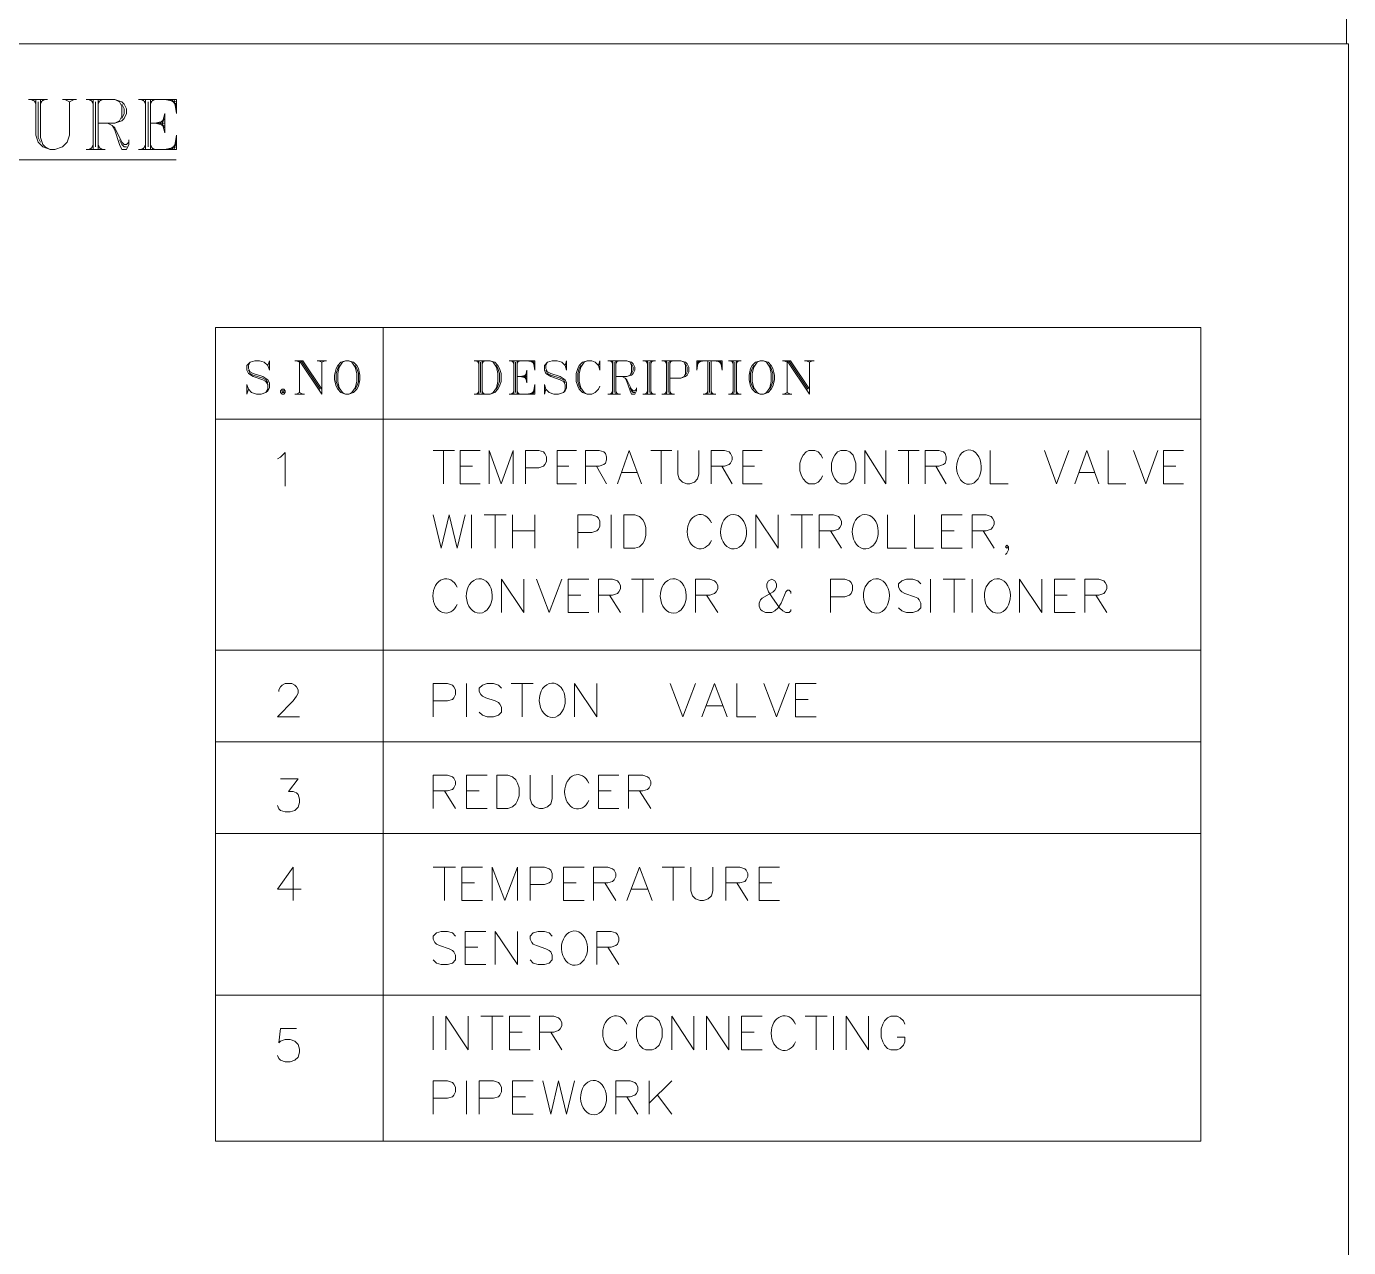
# Model space of a CAD drawing. Header units: inches. Extents: x -25.8 to 20.6, y -10.8 to 19.8.
# Drawn here: x -19.779 to -15.708, y -1.14 to 2.621 of the extents above; entities that cross this region are included whole.
import ezdxf

# ---------------------------------------------------------------- set-up
doc = ezdxf.new("R2010")
doc.units = ezdxf.units.IN
doc.header["$MEASUREMENT"] = 0
doc.layers.add('PDF_0', color=7, linetype='Continuous')

msp = doc.modelspace()

# ---------------------------------------------------------------- linework, layer by layer
at = {"layer": 'PDF_0', "lineweight": 0}
for points in [[(-25.77, 6.3506), (-15.7144, 6.3506), (-15.7144, 2.5677), (-25.77, 2.5677)], [(-25.77, 2.5677), (-15.7083, 2.5677), (-15.7083, -1.2153), (-25.77, -1.2153)], [(-19.3535, 2.294), (-19.3609, 2.3234), (-19.3535, 2.3527)], [(-16.1629, -0.8122), (-19.1971, -0.8122), (-19.1971, 1.6943), (-16.1629, 1.6943)], [(-18.7964, 1.5917), (-18.8111, 1.5868), (-18.8208, 1.577), (-18.8257, 1.5673), (-18.8306, 1.5477), (-18.8306, 1.5331), (-18.8257, 1.5135), (-18.8208, 1.5037), (-18.8111, 1.494), (-18.7964, 1.4891), (-18.7866, 1.4891), (-18.772, 1.494), (-18.7622, 1.5037), (-18.7573, 1.5135), (-18.7524, 1.5331), (-18.7524, 1.5477), (-18.7573, 1.5673), (-18.7622, 1.577), (-18.772, 1.5868), (-18.7866, 1.5917)], [(-17.52, 1.5917), (-17.5346, 1.5868), (-17.5444, 1.577), (-17.5493, 1.5673), (-17.5542, 1.5477), (-17.5542, 1.5331), (-17.5493, 1.5135), (-17.5444, 1.5037), (-17.5346, 1.494), (-17.52, 1.4891), (-17.5102, 1.4891), (-17.4955, 1.494), (-17.4858, 1.5037), (-17.4809, 1.5135), (-17.476, 1.5331), (-17.476, 1.5477), (-17.4809, 1.5673), (-17.4858, 1.577), (-17.4955, 1.5868), (-17.5102, 1.5917)], [(-18.2382, 1.5233), (-18.2431, 1.5428), (-18.2382, 1.5624)], [(-18.9918, 1.5037), (-18.9967, 1.4989), (-18.9967, 1.494), (-18.9918, 1.4891), (-18.987, 1.4891), (-18.9821, 1.494), (-18.9821, 1.4989), (-18.987, 1.5037)], [(-18.9918, 1.4989), (-18.9918, 1.494), (-18.987, 1.494), (-18.987, 1.4989)], [(-17.272, 1.3156), (-17.2818, 1.3108), (-17.2903, 1.301), (-17.2952, 1.2912), (-17.3001, 1.2766), (-17.3001, 1.2521), (-17.2952, 1.2375), (-17.2903, 1.2277), (-17.2818, 1.2179), (-17.272, 1.213), (-17.2537, 1.213), (-17.2439, 1.2179), (-17.2341, 1.2277), (-17.2305, 1.2375), (-17.2256, 1.2521), (-17.2256, 1.2766), (-17.2305, 1.2912), (-17.2341, 1.301), (-17.2439, 1.3108), (-17.2537, 1.3156)], [(-17.9401, 1.0139), (-17.9401, 1.1165), (-17.9059, 1.1165), (-17.8913, 1.1117), (-17.8815, 1.1019), (-17.8766, 1.0921), (-17.8717, 1.0775), (-17.8717, 1.053), (-17.8766, 1.0384), (-17.8815, 1.0286), (-17.8913, 1.0188), (-17.9059, 1.0139)], [(-18.331, 0.2126), (-18.331, 0.3152), (-18.2968, 0.3152), (-18.2822, 0.3104), (-18.2724, 0.3006), (-18.2675, 0.2908), (-18.2626, 0.2762), (-18.2626, 0.2517), (-18.2675, 0.2371), (-18.2724, 0.2273), (-18.2822, 0.2175), (-18.2968, 0.2126)], [(-17.8717, -0.4274), (-17.8815, -0.4323), (-17.8913, -0.4421), (-17.8962, -0.4518), (-17.9011, -0.4665), (-17.9011, -0.4922), (-17.8962, -0.5068), (-17.8913, -0.5166), (-17.8815, -0.5264), (-17.8717, -0.5312), (-17.8522, -0.5312), (-17.8424, -0.5264), (-17.8314, -0.5166), (-17.8266, -0.5068), (-17.8217, -0.4922), (-17.8217, -0.4665), (-17.8266, -0.4518), (-17.8314, -0.4421), (-17.8424, -0.4323), (-17.8522, -0.4274)]]:
    msp.add_lwpolyline(points, close=True, dxfattribs=at)
for points in [[(-19.7725, 2.3966), (-19.7139, 2.3966)], [(-19.7652, 2.3966), (-19.7505, 2.3893)], [(-19.7579, 2.3966), (-19.7505, 2.382)], [(-19.7505, 2.3966), (-19.7505, 2.2867), (-19.7432, 2.2647), (-19.7285, 2.2501), (-19.7066, 2.2427), (-19.6919, 2.2427), (-19.6687, 2.2501), (-19.654, 2.2647), (-19.6467, 2.2867), (-19.6467, 2.3893)], [(-19.7432, 2.3893), (-19.7432, 2.2794), (-19.7359, 2.2647)], [(-19.7359, 2.3966), (-19.7359, 2.2794), (-19.7285, 2.2574), (-19.7212, 2.2501), (-19.7066, 2.2427)], [(-19.7285, 2.3966), (-19.7359, 2.382)], [(-19.7212, 2.3966), (-19.7359, 2.3893)], [(-19.6687, 2.3966), (-19.6247, 2.3966)], [(-19.6614, 2.3966), (-19.6467, 2.3893), (-19.632, 2.3966)], [(-19.5954, 2.3966), (-19.5075, 2.3966), (-19.4855, 2.3893), (-19.4781, 2.382), (-19.4708, 2.3673), (-19.4708, 2.3527), (-19.4781, 2.338), (-19.4855, 2.3307), (-19.5075, 2.3234), (-19.5588, 2.3234)], [(-19.5881, 2.3966), (-19.5734, 2.3893)], [(-19.5807, 2.3966), (-19.5734, 2.382)], [(-19.5734, 2.3966), (-19.5734, 2.2427)], [(-19.5661, 2.3893), (-19.5661, 2.2501)], [(-19.5588, 2.3966), (-19.5588, 2.2427)], [(-19.5514, 2.3966), (-19.5588, 2.382)], [(-19.5441, 2.3966), (-19.5588, 2.3893)], [(-19.5075, 2.3966), (-19.4928, 2.3893), (-19.4855, 2.3747), (-19.4855, 2.3453), (-19.4928, 2.3307), (-19.5075, 2.3234)], [(-19.4855, 2.382), (-19.4781, 2.3673), (-19.4781, 2.3527), (-19.4855, 2.338)], [(-19.4342, 2.3966), (-19.3169, 2.3966), (-19.3169, 2.3527), (-19.3242, 2.3966)], [(-19.4268, 2.3966), (-19.4122, 2.3893)], [(-19.4195, 2.3966), (-19.4122, 2.382)], [(-19.4122, 2.3966), (-19.4122, 2.2427)], [(-19.4048, 2.3893), (-19.4048, 2.2501)], [(-19.3975, 2.3966), (-19.3975, 2.2427)], [(-19.3902, 2.3966), (-19.3975, 2.382)], [(-19.3829, 2.3966), (-19.3975, 2.3893)], [(-19.3535, 2.3966), (-19.3169, 2.3893)], [(-19.3389, 2.3966), (-19.3169, 2.382)], [(-19.3316, 2.3966), (-19.3169, 2.3747)], [(-19.5294, 2.3234), (-19.5148, 2.316), (-19.5075, 2.3014), (-19.4928, 2.2574), (-19.4855, 2.2427), (-19.4708, 2.2427), (-19.4635, 2.2574), (-19.4635, 2.2721)], [(-19.3975, 2.3234), (-19.3535, 2.3234)], [(-19.3535, 2.3307), (-19.3829, 2.3234), (-19.3535, 2.316)], [(-19.3535, 2.338), (-19.3682, 2.3234), (-19.3535, 2.3087)], [(-19.5148, 2.316), (-19.5075, 2.3087), (-19.4855, 2.2647), (-19.4781, 2.2574), (-19.4708, 2.2574), (-19.4635, 2.2647)], [(-19.4342, 2.2427), (-19.3169, 2.2427), (-19.3169, 2.2867), (-19.3242, 2.2427)], [(-19.5954, 2.2427), (-19.5368, 2.2427)], [(-19.5734, 2.2501), (-19.5881, 2.2427)], [(-19.5734, 2.2574), (-19.5807, 2.2427)], [(-19.5588, 2.2574), (-19.5514, 2.2427)], [(-19.5588, 2.2501), (-19.5441, 2.2427)], [(-19.4928, 2.2721), (-19.4855, 2.2574), (-19.4781, 2.2501), (-19.4708, 2.2501)], [(-19.4122, 2.2501), (-19.4268, 2.2427)], [(-19.4122, 2.2574), (-19.4195, 2.2427)], [(-19.3975, 2.2574), (-19.3902, 2.2427)], [(-19.3975, 2.2501), (-19.3829, 2.2427)], [(-19.3535, 2.2427), (-19.3169, 2.2501)], [(-19.3389, 2.2427), (-19.3169, 2.2574)], [(-19.3316, 2.2427), (-19.3169, 2.2647)], [(-24.6169, 2.211), (-19.3181, 2.211)], [(-18.6804, 1.6943), (-18.6804, -0.8122)], [(-19.0358, 1.577), (-19.0309, 1.5917), (-19.0309, 1.5624), (-19.0358, 1.577), (-19.0468, 1.5868), (-19.0615, 1.5917), (-19.0761, 1.5917), (-19.0908, 1.5868), (-19.1006, 1.577), (-19.1006, 1.5624), (-19.0957, 1.5526), (-19.081, 1.5428), (-19.0517, 1.5331), (-19.0419, 1.5282), (-19.0358, 1.5184), (-19.0358, 1.5037), (-19.0419, 1.494)], [(-18.9528, 1.5917), (-18.9283, 1.5917), (-18.8697, 1.5037)], [(-18.9479, 1.5917), (-18.9381, 1.5868)], [(-18.9381, 1.494), (-18.9381, 1.5917), (-18.8697, 1.4891), (-18.8697, 1.5868)], [(-18.9332, 1.5917), (-18.8746, 1.5037)], [(-18.8844, 1.5917), (-18.855, 1.5917)], [(-18.8795, 1.5917), (-18.8697, 1.5868), (-18.8599, 1.5917)], [(-18.7964, 1.5917), (-18.8062, 1.5868), (-18.816, 1.5722), (-18.8208, 1.5526), (-18.8208, 1.5282), (-18.816, 1.5086), (-18.8062, 1.494), (-18.7964, 1.4891)], [(-18.7866, 1.4891), (-18.7769, 1.494), (-18.7671, 1.5086), (-18.7622, 1.5282), (-18.7622, 1.5526), (-18.7671, 1.5722), (-18.7769, 1.5868), (-18.7866, 1.5917)], [(-18.4006, 1.5917), (-18.3518, 1.5917), (-18.3371, 1.5868), (-18.3274, 1.577), (-18.3225, 1.5673), (-18.3176, 1.5526), (-18.3176, 1.5282), (-18.3225, 1.5135), (-18.3274, 1.5037), (-18.3371, 1.494), (-18.3518, 1.4891), (-18.4006, 1.4891)], [(-18.3958, 1.5917), (-18.386, 1.5868)], [(-18.3909, 1.5917), (-18.386, 1.5819)], [(-18.386, 1.5917), (-18.386, 1.4891)], [(-18.3762, 1.5917), (-18.3762, 1.4891)], [(-18.3713, 1.5917), (-18.3762, 1.5819)], [(-18.3664, 1.5917), (-18.3762, 1.5868)], [(-18.3518, 1.5917), (-18.342, 1.5868), (-18.3322, 1.5722), (-18.3274, 1.5526), (-18.3274, 1.5282), (-18.3322, 1.5086), (-18.342, 1.494), (-18.3518, 1.4891)], [(-18.2932, 1.5917), (-18.2138, 1.5917), (-18.2138, 1.5624), (-18.2186, 1.5917)], [(-18.2883, 1.5917), (-18.2785, 1.5868)], [(-18.2834, 1.5917), (-18.2785, 1.5819)], [(-18.2785, 1.5917), (-18.2785, 1.4891)], [(-18.2687, 1.5917), (-18.2687, 1.4891)], [(-18.2638, 1.5917), (-18.2687, 1.5819)], [(-18.259, 1.5917), (-18.2687, 1.5868)], [(-18.2382, 1.5917), (-18.2138, 1.5868)], [(-18.2284, 1.5917), (-18.2138, 1.5819)], [(-18.2235, 1.5917), (-18.2138, 1.577)], [(-18.1209, 1.577), (-18.116, 1.5917), (-18.116, 1.5624), (-18.1209, 1.577), (-18.1307, 1.5868), (-18.1454, 1.5917), (-18.16, 1.5917), (-18.1747, 1.5868), (-18.1844, 1.577), (-18.1844, 1.5624), (-18.1796, 1.5526), (-18.1649, 1.5428), (-18.1356, 1.5331), (-18.1258, 1.5282), (-18.1209, 1.5184), (-18.1209, 1.5037), (-18.1258, 1.494)], [(-18.0183, 1.577), (-18.0134, 1.5917), (-18.0134, 1.5624), (-18.0183, 1.577), (-18.0281, 1.5868), (-18.0379, 1.5917), (-18.0525, 1.5917), (-18.0672, 1.5868), (-18.077, 1.577), (-18.0818, 1.5673), (-18.0867, 1.5526), (-18.0867, 1.5282), (-18.0818, 1.5135), (-18.077, 1.5037), (-18.0672, 1.494), (-18.0525, 1.4891), (-18.0379, 1.4891), (-18.0281, 1.494), (-18.0183, 1.5037), (-18.0134, 1.5135)], [(-18.0525, 1.5917), (-18.0623, 1.5868), (-18.0721, 1.5722), (-18.077, 1.5526), (-18.077, 1.5282), (-18.0721, 1.5086), (-18.0623, 1.494), (-18.0525, 1.4891)], [(-17.989, 1.5917), (-17.9304, 1.5917), (-17.9157, 1.5868), (-17.9108, 1.5819), (-17.9059, 1.5722), (-17.9059, 1.5624), (-17.9108, 1.5526), (-17.9157, 1.5477), (-17.9304, 1.5428), (-17.9646, 1.5428)], [(-17.9841, 1.5917), (-17.9744, 1.5868)], [(-17.9792, 1.5917), (-17.9744, 1.5819)], [(-17.9744, 1.5917), (-17.9744, 1.4891)], [(-17.9646, 1.5917), (-17.9646, 1.4891)], [(-17.9597, 1.5917), (-17.9646, 1.5819)], [(-17.9548, 1.5917), (-17.9646, 1.5868)], [(-17.9304, 1.5917), (-17.9206, 1.5868), (-17.9157, 1.577), (-17.9157, 1.5575), (-17.9206, 1.5477), (-17.9304, 1.5428)], [(-17.8815, 1.5917), (-17.8424, 1.5917)], [(-17.8766, 1.5917), (-17.8669, 1.5868)], [(-17.8717, 1.5917), (-17.8669, 1.5819)], [(-17.8669, 1.5917), (-17.8669, 1.4891)], [(-17.8571, 1.5917), (-17.8571, 1.4891)], [(-17.8522, 1.5917), (-17.8571, 1.5819)], [(-17.8473, 1.5917), (-17.8571, 1.5868)], [(-17.8229, 1.5917), (-17.7643, 1.5917), (-17.7496, 1.5868), (-17.7447, 1.5819), (-17.7398, 1.5722), (-17.7398, 1.5575), (-17.7447, 1.5477), (-17.7496, 1.5428), (-17.7643, 1.5379), (-17.7985, 1.5379)], [(-17.818, 1.5917), (-17.8082, 1.5868)], [(-17.8131, 1.5917), (-17.8082, 1.5819)], [(-17.8082, 1.5917), (-17.8082, 1.4891)], [(-17.7985, 1.5917), (-17.7985, 1.4891)], [(-17.7936, 1.5917), (-17.7985, 1.5819)], [(-17.7887, 1.5917), (-17.7985, 1.5868)], [(-17.7643, 1.5917), (-17.7545, 1.5868), (-17.7496, 1.577), (-17.7496, 1.5526), (-17.7545, 1.5428), (-17.7643, 1.5379)], [(-17.6421, 1.5917), (-17.6372, 1.5624), (-17.6372, 1.5917), (-17.7154, 1.5917), (-17.7154, 1.5624), (-17.7105, 1.5917)], [(-17.7056, 1.5917), (-17.7154, 1.577)], [(-17.7007, 1.5917), (-17.7154, 1.5819)], [(-17.691, 1.5917), (-17.7154, 1.5868)], [(-17.6812, 1.5917), (-17.6812, 1.4891)], [(-17.6714, 1.5917), (-17.6714, 1.4891)], [(-17.6617, 1.5917), (-17.6372, 1.5868)], [(-17.6519, 1.5917), (-17.6372, 1.5819)], [(-17.647, 1.5917), (-17.6372, 1.577)], [(-17.6177, 1.5917), (-17.5786, 1.5917)], [(-17.6128, 1.5917), (-17.603, 1.5868)], [(-17.6079, 1.5917), (-17.603, 1.5819)], [(-17.603, 1.5917), (-17.603, 1.4891)], [(-17.5932, 1.5917), (-17.5932, 1.4891)], [(-17.5884, 1.5917), (-17.5932, 1.5819)], [(-17.5835, 1.5917), (-17.5932, 1.5868)], [(-17.52, 1.5917), (-17.5297, 1.5868), (-17.5395, 1.5722), (-17.5444, 1.5526), (-17.5444, 1.5282), (-17.5395, 1.5086), (-17.5297, 1.494), (-17.52, 1.4891)], [(-17.5102, 1.4891), (-17.5004, 1.494), (-17.4906, 1.5086), (-17.4858, 1.5282), (-17.4858, 1.5526), (-17.4906, 1.5722), (-17.5004, 1.5868), (-17.5102, 1.5917)], [(-17.4516, 1.5917), (-17.4271, 1.5917), (-17.3685, 1.5037)], [(-17.4467, 1.5917), (-17.4369, 1.5868)], [(-17.4369, 1.494), (-17.4369, 1.5917), (-17.3685, 1.4891), (-17.3685, 1.5868)], [(-17.432, 1.5917), (-17.3734, 1.5037)], [(-17.3832, 1.5917), (-17.3538, 1.5917)], [(-17.3783, 1.5917), (-17.3685, 1.5868), (-17.3587, 1.5917)], [(-19.0908, 1.5868), (-19.0957, 1.577), (-19.0957, 1.5673), (-19.0908, 1.5575), (-19.081, 1.5526), (-19.0517, 1.5428), (-19.0358, 1.5331), (-19.0309, 1.5233), (-19.0309, 1.5086), (-19.0358, 1.4989), (-19.0419, 1.494), (-19.0566, 1.4891), (-19.0712, 1.4891), (-19.0859, 1.494), (-19.0957, 1.5037), (-19.1006, 1.5184), (-19.1006, 1.4891), (-19.0957, 1.5037)], [(-19.0957, 1.5624), (-19.0908, 1.5526), (-19.081, 1.5477), (-19.0517, 1.5379), (-19.0419, 1.5331), (-19.0358, 1.5233)], [(-18.816, 1.577), (-18.8208, 1.5673), (-18.8257, 1.5526), (-18.8257, 1.5282), (-18.8208, 1.5135), (-18.816, 1.5037)], [(-18.7671, 1.5037), (-18.7622, 1.5135), (-18.7573, 1.5282), (-18.7573, 1.5526), (-18.7622, 1.5673), (-18.7671, 1.577)], [(-18.3811, 1.5868), (-18.3811, 1.494)], [(-18.3322, 1.577), (-18.3274, 1.5673), (-18.3225, 1.5526), (-18.3225, 1.5282), (-18.3274, 1.5135), (-18.3322, 1.5037)], [(-18.2736, 1.5868), (-18.2736, 1.494)], [(-18.2382, 1.5477), (-18.259, 1.5428), (-18.2382, 1.5379)], [(-18.2382, 1.5526), (-18.248, 1.5428), (-18.2382, 1.5331)], [(-18.1747, 1.5868), (-18.1796, 1.577), (-18.1796, 1.5673), (-18.1747, 1.5575), (-18.1649, 1.5526), (-18.1356, 1.5428), (-18.1209, 1.5331), (-18.116, 1.5233), (-18.116, 1.5086), (-18.1209, 1.4989), (-18.1258, 1.494), (-18.1405, 1.4891), (-18.1551, 1.4891), (-18.1698, 1.494), (-18.1796, 1.5037), (-18.1844, 1.5184), (-18.1844, 1.4891), (-18.1796, 1.5037)], [(-18.1796, 1.5624), (-18.1747, 1.5526), (-18.1649, 1.5477), (-18.1356, 1.5379), (-18.1258, 1.5331), (-18.1209, 1.5233)], [(-18.0721, 1.577), (-18.077, 1.5673), (-18.0818, 1.5526), (-18.0818, 1.5282), (-18.077, 1.5135), (-18.0721, 1.5037)], [(-17.9695, 1.5868), (-17.9695, 1.494)], [(-17.9157, 1.5819), (-17.9108, 1.5722), (-17.9108, 1.5624), (-17.9157, 1.5526)], [(-17.862, 1.5868), (-17.862, 1.494)], [(-17.8033, 1.5868), (-17.8033, 1.494)], [(-17.7496, 1.5819), (-17.7447, 1.5722), (-17.7447, 1.5575), (-17.7496, 1.5477)], [(-17.6763, 1.5868), (-17.6763, 1.494)], [(-17.5981, 1.5868), (-17.5981, 1.494)], [(-17.5395, 1.577), (-17.5444, 1.5673), (-17.5493, 1.5526), (-17.5493, 1.5282), (-17.5444, 1.5135), (-17.5395, 1.5037)], [(-17.4906, 1.5037), (-17.4858, 1.5135), (-17.4809, 1.5282), (-17.4809, 1.5526), (-17.4858, 1.5673), (-17.4906, 1.577)], [(-18.2932, 1.4891), (-18.2138, 1.4891), (-18.2138, 1.5184), (-18.2186, 1.4891)], [(-18.2687, 1.5428), (-18.2382, 1.5428)], [(-17.945, 1.5428), (-17.9353, 1.5379), (-17.9304, 1.5282), (-17.9206, 1.4989), (-17.9157, 1.4891), (-17.9059, 1.4891), (-17.9011, 1.4989), (-17.9011, 1.5086)], [(-17.9353, 1.5379), (-17.9304, 1.5331), (-17.9157, 1.5037), (-17.9108, 1.4989), (-17.9059, 1.4989), (-17.9011, 1.5037)], [(-17.9206, 1.5086), (-17.9157, 1.4989), (-17.9108, 1.494), (-17.9059, 1.494)], [(-18.9528, 1.4891), (-18.9234, 1.4891)], [(-18.9479, 1.4891), (-18.9381, 1.494), (-18.9283, 1.4891)], [(-18.386, 1.494), (-18.3958, 1.4891)], [(-18.386, 1.4989), (-18.3909, 1.4891)], [(-18.3762, 1.4989), (-18.3713, 1.4891)], [(-18.3762, 1.494), (-18.3664, 1.4891)], [(-18.2785, 1.494), (-18.2883, 1.4891)], [(-18.2785, 1.4989), (-18.2834, 1.4891)], [(-18.2687, 1.4989), (-18.2638, 1.4891)], [(-18.2687, 1.494), (-18.259, 1.4891)], [(-18.2382, 1.4891), (-18.2138, 1.494)], [(-18.2284, 1.4891), (-18.2138, 1.4989)], [(-18.2235, 1.4891), (-18.2138, 1.5037)], [(-17.989, 1.4891), (-17.9499, 1.4891)], [(-17.9744, 1.494), (-17.9841, 1.4891)], [(-17.9744, 1.4989), (-17.9792, 1.4891)], [(-17.9646, 1.4989), (-17.9597, 1.4891)], [(-17.9646, 1.494), (-17.9548, 1.4891)], [(-17.8815, 1.4891), (-17.8424, 1.4891)], [(-17.8669, 1.494), (-17.8766, 1.4891)], [(-17.8669, 1.4989), (-17.8717, 1.4891)], [(-17.8571, 1.4989), (-17.8522, 1.4891)], [(-17.8571, 1.494), (-17.8473, 1.4891)], [(-17.8229, 1.4891), (-17.7838, 1.4891)], [(-17.8082, 1.494), (-17.818, 1.4891)], [(-17.8082, 1.4989), (-17.8131, 1.4891)], [(-17.7985, 1.4989), (-17.7936, 1.4891)], [(-17.7985, 1.494), (-17.7887, 1.4891)], [(-17.6959, 1.4891), (-17.6568, 1.4891)], [(-17.6812, 1.494), (-17.691, 1.4891)], [(-17.6812, 1.4989), (-17.6861, 1.4891)], [(-17.6714, 1.4989), (-17.6665, 1.4891)], [(-17.6714, 1.494), (-17.6617, 1.4891)], [(-17.6177, 1.4891), (-17.5786, 1.4891)], [(-17.603, 1.494), (-17.6128, 1.4891)], [(-17.603, 1.4989), (-17.6079, 1.4891)], [(-17.5932, 1.4989), (-17.5884, 1.4891)], [(-17.5932, 1.494), (-17.5835, 1.4891)], [(-17.4516, 1.4891), (-17.4222, 1.4891)], [(-17.4467, 1.4891), (-17.4369, 1.494), (-17.4271, 1.4891)], [(-19.1971, 1.4121), (-16.1629, 1.4121)], [(-19.0065, 1.29), (-18.9967, 1.2949), (-18.9821, 1.3095), (-18.9821, 1.2057)], [(-18.5265, 1.3156), (-18.4617, 1.3156)], [(-18.4947, 1.3156), (-18.4947, 1.213)], [(-18.3823, 1.213), (-18.4434, 1.213), (-18.4434, 1.3156), (-18.3823, 1.3156)], [(-18.3542, 1.213), (-18.3542, 1.3156), (-18.3176, 1.213), (-18.2809, 1.3156), (-18.2809, 1.213)], [(-18.2431, 1.213), (-18.2431, 1.3156), (-18.2015, 1.3156), (-18.1869, 1.3108), (-18.1832, 1.3059), (-18.1783, 1.2961), (-18.1783, 1.2814), (-18.1832, 1.2717), (-18.1869, 1.2668), (-18.2015, 1.2619), (-18.2431, 1.2619)], [(-18.0855, 1.213), (-18.1454, 1.213), (-18.1454, 1.3156), (-18.0855, 1.3156)], [(-18.0574, 1.213), (-18.0574, 1.3156), (-18.0159, 1.3156), (-18.0012, 1.3108), (-17.9963, 1.3059), (-17.9927, 1.2961), (-17.9927, 1.2863), (-17.9963, 1.2766), (-18.0012, 1.2717), (-18.0159, 1.2668), (-18.0574, 1.2668)], [(-17.9597, 1.213), (-17.923, 1.3156), (-17.8852, 1.213)], [(-17.8571, 1.3156), (-17.7923, 1.3156)], [(-17.8253, 1.3156), (-17.8253, 1.213)], [(-17.774, 1.3156), (-17.774, 1.2424), (-17.7691, 1.2277), (-17.7594, 1.2179), (-17.7459, 1.213), (-17.7362, 1.213), (-17.7227, 1.2179), (-17.713, 1.2277), (-17.7093, 1.2424), (-17.7093, 1.3156)], [(-17.6714, 1.213), (-17.6714, 1.3156), (-17.6299, 1.3156), (-17.6152, 1.3108), (-17.6116, 1.3059), (-17.6067, 1.2961), (-17.6067, 1.2863), (-17.6116, 1.2766), (-17.6152, 1.2717), (-17.6299, 1.2668), (-17.6714, 1.2668)], [(-17.5139, 1.213), (-17.5737, 1.213), (-17.5737, 1.3156), (-17.5139, 1.3156)], [(-17.3282, 1.2912), (-17.3319, 1.301), (-17.3416, 1.3108), (-17.3514, 1.3156), (-17.3697, 1.3156), (-17.3783, 1.3108), (-17.388, 1.301), (-17.3929, 1.2912), (-17.3978, 1.2766), (-17.3978, 1.2521), (-17.3929, 1.2375), (-17.388, 1.2277), (-17.3783, 1.2179), (-17.3697, 1.213), (-17.3514, 1.213), (-17.3416, 1.2179), (-17.3319, 1.2277), (-17.3282, 1.2375)], [(-17.1975, 1.213), (-17.1975, 1.3156), (-17.1328, 1.213), (-17.1328, 1.3156)], [(-17.0949, 1.3156), (-17.0301, 1.3156)], [(-17.0631, 1.3156), (-17.0631, 1.213)], [(-17.0118, 1.213), (-17.0118, 1.3156), (-16.9703, 1.3156), (-16.9556, 1.3108), (-16.9508, 1.3059), (-16.9471, 1.2961), (-16.9471, 1.2863), (-16.9508, 1.2766), (-16.9556, 1.2717), (-16.9703, 1.2668), (-17.0118, 1.2668)], [(-16.8115, 1.3156), (-16.8115, 1.213), (-16.7565, 1.213)], [(-16.6442, 1.3156), (-16.6075, 1.213), (-16.5696, 1.3156)], [(-16.5513, 1.213), (-16.5147, 1.3156), (-16.4768, 1.213)], [(-16.4487, 1.3156), (-16.4487, 1.213), (-16.3938, 1.213)], [(-16.3705, 1.3156), (-16.3327, 1.213), (-16.296, 1.3156)], [(-16.2166, 1.213), (-16.2777, 1.213), (-16.2777, 1.3156), (-16.2166, 1.3156)], [(-18.4434, 1.2668), (-18.4055, 1.2668)], [(-18.1454, 1.2668), (-18.1087, 1.2668)], [(-18.0244, 1.2668), (-17.9927, 1.213)], [(-17.6384, 1.2668), (-17.6067, 1.213)], [(-17.5737, 1.2668), (-17.5371, 1.2668)], [(-16.9788, 1.2668), (-16.9471, 1.213)], [(-16.2777, 1.2668), (-16.2398, 1.2668)], [(-17.9463, 1.2472), (-17.8998, 1.2472)], [(-16.5379, 1.2472), (-16.4915, 1.2472)], [(-18.5265, 1.1165), (-18.502, 1.0139), (-18.4776, 1.1165), (-18.4532, 1.0139), (-18.4287, 1.1165)], [(-18.4092, 1.0139), (-18.4092, 1.1165)], [(-18.3701, 1.1165), (-18.3017, 1.1165)], [(-18.3359, 1.1165), (-18.3359, 1.0139)], [(-18.2822, 1.0139), (-18.2822, 1.1165)], [(-18.2138, 1.1165), (-18.2138, 1.0139)], [(-18.0818, 1.0139), (-18.0818, 1.1165), (-18.0379, 1.1165), (-18.0232, 1.1117), (-18.0183, 1.1068), (-18.0134, 1.097), (-18.0134, 1.0823), (-18.0183, 1.0726), (-18.0232, 1.0677), (-18.0379, 1.0628), (-18.0818, 1.0628)], [(-17.9792, 1.0139), (-17.9792, 1.1165)], [(-17.5334, 1.0139), (-17.5334, 1.1165), (-17.465, 1.0139), (-17.465, 1.1165)], [(-17.4259, 1.1165), (-17.3575, 1.1165)], [(-17.3917, 1.1165), (-17.3917, 1.0139)], [(-17.338, 1.0139), (-17.338, 1.1165), (-17.294, 1.1165), (-17.2793, 1.1117), (-17.2744, 1.1068), (-17.2696, 1.097), (-17.2696, 1.0872), (-17.2744, 1.0775), (-17.2793, 1.0726), (-17.294, 1.0677), (-17.338, 1.0677)], [(-17.1279, 1.1165), (-17.1279, 1.0139), (-17.0692, 1.0139)], [(-17.0448, 1.1165), (-17.0448, 1.0139), (-16.9862, 1.0139)], [(-16.8982, 1.0139), (-16.9617, 1.0139), (-16.9617, 1.1165), (-16.8982, 1.1165)], [(-16.8677, 1.0139), (-16.8677, 1.1165), (-16.8237, 1.1165), (-16.8091, 1.1117), (-16.8042, 1.1068), (-16.7993, 1.097), (-16.7993, 1.0872), (-16.8042, 1.0775), (-16.8091, 1.0726), (-16.8237, 1.0677), (-16.8677, 1.0677)], [(-18.2822, 1.0677), (-18.2138, 1.0677)], [(-17.3038, 1.0677), (-17.2696, 1.0139)], [(-16.9617, 1.0677), (-16.9227, 1.0677)], [(-16.8335, 1.0677), (-16.7993, 1.0139)], [(-16.7553, 1.0188), (-16.7602, 1.0139), (-16.7651, 1.0188), (-16.7602, 1.0237), (-16.7553, 1.0188), (-16.7553, 1.009), (-16.7602, 0.9993), (-16.7651, 0.9944)], [(-18.3164, 0.8161), (-18.3164, 0.9187), (-18.248, 0.8161), (-18.248, 0.9187)], [(-18.2089, 0.9187), (-18.1698, 0.8161), (-18.1307, 0.9187)], [(-18.0476, 0.8161), (-18.1112, 0.8161), (-18.1112, 0.9187), (-18.0476, 0.9187)], [(-18.0183, 0.8161), (-18.0183, 0.9187), (-17.9744, 0.9187), (-17.9597, 0.9138), (-17.9548, 0.9089), (-17.9499, 0.8991), (-17.9499, 0.8893), (-17.9548, 0.8796), (-17.9597, 0.8747), (-17.9744, 0.8698), (-18.0183, 0.8698)], [(-17.9157, 0.9187), (-17.8473, 0.9187)], [(-17.8815, 0.9187), (-17.8815, 0.8161)], [(-17.7191, 0.8161), (-17.7191, 0.9187), (-17.6751, 0.9187), (-17.6604, 0.9138), (-17.6555, 0.9089), (-17.6507, 0.8991), (-17.6507, 0.8893), (-17.6555, 0.8796), (-17.6604, 0.8747), (-17.6751, 0.8698), (-17.7191, 0.8698)], [(-17.4259, 0.8747), (-17.4259, 0.8796), (-17.4308, 0.8845), (-17.4357, 0.8845), (-17.4406, 0.8796), (-17.4454, 0.8698), (-17.4552, 0.8454), (-17.465, 0.8307), (-17.4748, 0.8209), (-17.4845, 0.8161), (-17.5041, 0.8161), (-17.5139, 0.8209), (-17.5187, 0.8258), (-17.5236, 0.8356), (-17.5236, 0.8454), (-17.5187, 0.8551), (-17.5139, 0.86), (-17.4797, 0.8796), (-17.4748, 0.8845), (-17.4699, 0.8942), (-17.4699, 0.904), (-17.4748, 0.9138), (-17.4845, 0.9187), (-17.4943, 0.9138), (-17.4992, 0.904), (-17.4992, 0.8942), (-17.4943, 0.8796), (-17.4845, 0.8649), (-17.4601, 0.8307), (-17.4503, 0.8209), (-17.4406, 0.8161), (-17.4308, 0.8161), (-17.4259, 0.8209), (-17.4259, 0.8258)], [(-17.3038, 0.8161), (-17.3038, 0.9187), (-17.2598, 0.9187), (-17.2451, 0.9138), (-17.2402, 0.9089), (-17.2354, 0.8991), (-17.2354, 0.8845), (-17.2402, 0.8747), (-17.2451, 0.8698), (-17.2598, 0.8649), (-17.3038, 0.8649)], [(-17.0253, 0.904), (-17.035, 0.9138), (-17.0497, 0.9187), (-17.0692, 0.9187), (-17.0839, 0.9138), (-17.0937, 0.904), (-17.0937, 0.8942), (-17.0888, 0.8845), (-17.0839, 0.8796), (-17.0741, 0.8747), (-17.0448, 0.8649), (-17.035, 0.86), (-17.0301, 0.8551), (-17.0253, 0.8454), (-17.0253, 0.8307), (-17.035, 0.8209), (-17.0497, 0.8161), (-17.0692, 0.8161), (-17.0839, 0.8209), (-17.0937, 0.8307)], [(-16.9959, 0.8161), (-16.9959, 0.9187)], [(-16.9569, 0.9187), (-16.8885, 0.9187)], [(-16.9227, 0.9187), (-16.9227, 0.8161)], [(-16.8677, 0.8161), (-16.8677, 0.9187)], [(-16.7211, 0.8161), (-16.7211, 0.9187), (-16.6527, 0.8161), (-16.6527, 0.9187)], [(-16.5501, 0.8161), (-16.6136, 0.8161), (-16.6136, 0.9187), (-16.5501, 0.9187)], [(-16.5208, 0.8161), (-16.5208, 0.9187), (-16.4768, 0.9187), (-16.4622, 0.9138), (-16.4573, 0.9089), (-16.4524, 0.8991), (-16.4524, 0.8893), (-16.4573, 0.8796), (-16.4622, 0.8747), (-16.4768, 0.8698), (-16.5208, 0.8698)], [(-18.1112, 0.8698), (-18.0721, 0.8698)], [(-17.9841, 0.8698), (-17.9499, 0.8161)], [(-17.6849, 0.8698), (-17.6507, 0.8161)], [(-16.6136, 0.8698), (-16.5745, 0.8698)], [(-16.4866, 0.8698), (-16.4524, 0.8161)], [(-19.1971, 0.7), (-16.1629, 0.7)], [(-19.0016, 0.573), (-19.0016, 0.5779), (-18.9967, 0.5876), (-18.9918, 0.5925), (-18.9821, 0.5974), (-18.9625, 0.5974), (-18.9528, 0.5925), (-18.9479, 0.5876), (-18.943, 0.5779), (-18.943, 0.5681), (-18.9479, 0.5583), (-18.9576, 0.5437), (-19.0065, 0.4948), (-18.9381, 0.4948)], [(-18.5265, 0.4948), (-18.5265, 0.5974), (-18.4825, 0.5974), (-18.4678, 0.5925), (-18.4629, 0.5876), (-18.4581, 0.5779), (-18.4581, 0.5632), (-18.4629, 0.5534), (-18.4678, 0.5486), (-18.4825, 0.5437), (-18.5265, 0.5437)], [(-18.4239, 0.4948), (-18.4239, 0.5974)], [(-18.3164, 0.5828), (-18.3261, 0.5925), (-18.3408, 0.5974), (-18.3603, 0.5974), (-18.375, 0.5925), (-18.3848, 0.5828), (-18.3848, 0.573), (-18.3799, 0.5632), (-18.375, 0.5583), (-18.3652, 0.5534), (-18.3359, 0.5437), (-18.3261, 0.5388), (-18.3213, 0.5339), (-18.3164, 0.5241), (-18.3164, 0.5095), (-18.3261, 0.4997), (-18.3408, 0.4948), (-18.3603, 0.4948), (-18.375, 0.4997), (-18.3848, 0.5095)], [(-18.287, 0.5974), (-18.2186, 0.5974)], [(-18.2528, 0.5974), (-18.2528, 0.4948)], [(-18.0916, 0.4948), (-18.0916, 0.5974), (-18.0232, 0.4948), (-18.0232, 0.5974)], [(-17.7972, 0.5974), (-17.7581, 0.4948), (-17.7191, 0.5974)], [(-17.6995, 0.4948), (-17.6604, 0.5974), (-17.6213, 0.4948)], [(-17.592, 0.5974), (-17.592, 0.4948), (-17.5334, 0.4948)], [(-17.509, 0.5974), (-17.4699, 0.4948), (-17.4308, 0.5974)], [(-17.3477, 0.4948), (-17.4112, 0.4948), (-17.4112, 0.5974), (-17.3477, 0.5974)], [(-17.4112, 0.5486), (-17.3722, 0.5486)], [(-17.6849, 0.529), (-17.636, 0.529)], [(-19.1971, 0.4179), (-16.1629, 0.4179)], [(-18.9967, 0.3043), (-18.943, 0.3043), (-18.9723, 0.2652), (-18.9576, 0.2652), (-18.9479, 0.2603), (-18.943, 0.2554), (-18.9381, 0.2407), (-18.9381, 0.231), (-18.943, 0.2163), (-18.9528, 0.2065), (-18.9674, 0.2017), (-18.9821, 0.2017), (-18.9967, 0.2065), (-19.0016, 0.2114), (-19.0065, 0.2212)], [(-18.5265, 0.2126), (-18.5265, 0.3152), (-18.4825, 0.3152), (-18.4678, 0.3104), (-18.4629, 0.3055), (-18.4581, 0.2957), (-18.4581, 0.2859), (-18.4629, 0.2762), (-18.4678, 0.2713), (-18.4825, 0.2664), (-18.5265, 0.2664)], [(-18.3603, 0.2126), (-18.4239, 0.2126), (-18.4239, 0.3152), (-18.3603, 0.3152)], [(-18.2284, 0.3152), (-18.2284, 0.242), (-18.2235, 0.2273), (-18.2138, 0.2175), (-18.1991, 0.2126), (-18.1893, 0.2126), (-18.1747, 0.2175), (-18.1649, 0.2273), (-18.16, 0.242), (-18.16, 0.3152)], [(-17.9548, 0.2126), (-18.0183, 0.2126), (-18.0183, 0.3152), (-17.9548, 0.3152)], [(-17.9255, 0.2126), (-17.9255, 0.3152), (-17.8815, 0.3152), (-17.8669, 0.3104), (-17.862, 0.3055), (-17.8571, 0.2957), (-17.8571, 0.2859), (-17.862, 0.2762), (-17.8669, 0.2713), (-17.8815, 0.2664), (-17.9255, 0.2664)], [(-18.4923, 0.2664), (-18.4581, 0.2126)], [(-18.4239, 0.2664), (-18.3848, 0.2664)], [(-18.0183, 0.2664), (-17.9792, 0.2664)], [(-17.8913, 0.2664), (-17.8571, 0.2126)], [(-19.1971, 0.1357), (-16.1629, 0.1357)], [(-18.9576, -0.0707), (-18.9576, 0.0319), (-19.0065, -0.0365), (-18.9332, -0.0365)], [(-18.5265, 0.0319), (-18.4581, 0.0319)], [(-18.4923, 0.0319), (-18.4923, -0.0707)], [(-18.375, -0.0707), (-18.4385, -0.0707), (-18.4385, 0.0319), (-18.375, 0.0319)], [(-18.3457, -0.0707), (-18.3457, 0.0319), (-18.3066, -0.0707), (-18.2675, 0.0319), (-18.2675, -0.0707)], [(-18.2284, -0.0707), (-18.2284, 0.0319), (-18.1844, 0.0319), (-18.1698, 0.027), (-18.1649, 0.0221), (-18.16, 0.0123), (-18.16, -0.0023), (-18.1649, -0.0121), (-18.1698, -0.017), (-18.1844, -0.0219), (-18.2284, -0.0219)], [(-18.0623, -0.0707), (-18.1258, -0.0707), (-18.1258, 0.0319), (-18.0623, 0.0319)], [(-18.033, -0.0707), (-18.033, 0.0319), (-17.989, 0.0319), (-17.9744, 0.027), (-17.9695, 0.0221), (-17.9646, 0.0123), (-17.9646, 0.0025), (-17.9695, -0.0072), (-17.9744, -0.0121), (-17.989, -0.017), (-18.033, -0.017)], [(-17.9304, -0.0707), (-17.8913, 0.0319), (-17.8522, -0.0707)], [(-17.8217, 0.0319), (-17.7533, 0.0319)], [(-17.7875, 0.0319), (-17.7875, -0.0707)], [(-17.7337, 0.0319), (-17.7337, -0.0414), (-17.7288, -0.0561), (-17.7191, -0.0659), (-17.7044, -0.0707), (-17.6946, -0.0707), (-17.68, -0.0659), (-17.6702, -0.0561), (-17.6653, -0.0414), (-17.6653, 0.0319)], [(-17.6262, -0.0707), (-17.6262, 0.0319), (-17.5823, 0.0319), (-17.5676, 0.027), (-17.5627, 0.0221), (-17.5578, 0.0123), (-17.5578, 0.0025), (-17.5627, -0.0072), (-17.5676, -0.0121), (-17.5823, -0.017), (-17.6262, -0.017)], [(-17.4601, -0.0707), (-17.5236, -0.0707), (-17.5236, 0.0319), (-17.4601, 0.0319)], [(-18.4385, -0.017), (-18.3994, -0.017)], [(-18.1258, -0.017), (-18.0867, -0.017)], [(-17.9988, -0.017), (-17.9646, -0.0707)], [(-17.9157, -0.0365), (-17.8669, -0.0365)], [(-17.592, -0.017), (-17.5578, -0.0707)], [(-17.5236, -0.017), (-17.4845, -0.017)], [(-18.4581, -0.1807), (-18.4678, -0.1709), (-18.4825, -0.166), (-18.502, -0.166), (-18.5167, -0.1709), (-18.5265, -0.1807), (-18.5265, -0.1904), (-18.5216, -0.2002), (-18.5167, -0.2051), (-18.5069, -0.21), (-18.4776, -0.2198), (-18.4678, -0.2246), (-18.4629, -0.2295), (-18.4581, -0.2393), (-18.4581, -0.254), (-18.4678, -0.2637), (-18.4825, -0.2686), (-18.502, -0.2686), (-18.5167, -0.2637), (-18.5265, -0.254)], [(-18.3652, -0.2686), (-18.4287, -0.2686), (-18.4287, -0.166), (-18.3652, -0.166)], [(-18.3359, -0.2686), (-18.3359, -0.166), (-18.2675, -0.2686), (-18.2675, -0.166)], [(-18.16, -0.1807), (-18.1698, -0.1709), (-18.1844, -0.166), (-18.204, -0.166), (-18.2186, -0.1709), (-18.2284, -0.1807), (-18.2284, -0.1904), (-18.2235, -0.2002), (-18.2186, -0.2051), (-18.2089, -0.21), (-18.1796, -0.2198), (-18.1698, -0.2246), (-18.1649, -0.2295), (-18.16, -0.2393), (-18.16, -0.254), (-18.1698, -0.2637), (-18.1844, -0.2686), (-18.204, -0.2686), (-18.2186, -0.2637), (-18.2284, -0.254)], [(-18.0232, -0.2686), (-18.0232, -0.166), (-17.9792, -0.166), (-17.9646, -0.1709), (-17.9597, -0.1758), (-17.9548, -0.1856), (-17.9548, -0.1953), (-17.9597, -0.2051), (-17.9646, -0.21), (-17.9792, -0.2149), (-18.0232, -0.2149)], [(-18.4287, -0.2149), (-18.3897, -0.2149)], [(-17.989, -0.2149), (-17.9548, -0.2686)], [(-19.1971, -0.3627), (-16.1629, -0.3627)], [(-18.5265, -0.5312), (-18.5265, -0.4274)], [(-18.4874, -0.5312), (-18.4874, -0.4274), (-18.419, -0.5312), (-18.419, -0.4274)], [(-18.3799, -0.4274), (-18.3115, -0.4274)], [(-18.3457, -0.4274), (-18.3457, -0.5312)], [(-18.2284, -0.5312), (-18.2919, -0.5312), (-18.2919, -0.4274), (-18.2284, -0.4274)], [(-18.1991, -0.5312), (-18.1991, -0.4274), (-18.1551, -0.4274), (-18.1405, -0.4323), (-18.1356, -0.4372), (-18.1307, -0.447), (-18.1307, -0.4567), (-18.1356, -0.4665), (-18.1405, -0.4714), (-18.1551, -0.4763), (-18.1991, -0.4763)], [(-17.7923, -0.5312), (-17.7923, -0.4274), (-17.7239, -0.5312), (-17.7239, -0.4274)], [(-17.6849, -0.5312), (-17.6849, -0.4274), (-17.6165, -0.5312), (-17.6165, -0.4274)], [(-17.5139, -0.5312), (-17.5774, -0.5312), (-17.5774, -0.4274), (-17.5139, -0.4274)], [(-17.3819, -0.4274), (-17.3135, -0.4274)], [(-17.3477, -0.4274), (-17.3477, -0.5312)], [(-17.294, -0.5312), (-17.294, -0.4274)], [(-17.2549, -0.5312), (-17.2549, -0.4274), (-17.1865, -0.5312), (-17.1865, -0.4274)], [(-17.0741, -0.4518), (-17.079, -0.4421), (-17.0888, -0.4323), (-17.0985, -0.4274), (-17.1181, -0.4274), (-17.1279, -0.4323), (-17.1376, -0.4421), (-17.1425, -0.4518), (-17.1474, -0.4665), (-17.1474, -0.4922), (-17.1425, -0.5068), (-17.1376, -0.5166), (-17.1279, -0.5264), (-17.1181, -0.5312), (-17.0985, -0.5312), (-17.0888, -0.5264), (-17.079, -0.5166), (-17.0741, -0.5068), (-17.0741, -0.4922), (-17.0985, -0.4922)], [(-18.9479, -0.4653), (-18.9967, -0.4653), (-19.0016, -0.5093), (-18.9967, -0.5044), (-18.9821, -0.4995), (-18.9674, -0.4995), (-18.9528, -0.5044), (-18.943, -0.5141), (-18.9381, -0.5288), (-18.9381, -0.5386), (-18.943, -0.5532), (-18.9528, -0.563), (-18.9674, -0.5679), (-18.9821, -0.5679), (-18.9967, -0.563), (-19.0016, -0.5581), (-19.0065, -0.5483)], [(-18.2919, -0.4763), (-18.2528, -0.4763)], [(-18.1649, -0.4763), (-18.1307, -0.5312)], [(-17.5774, -0.4763), (-17.5383, -0.4763)], [(-18.5265, -0.7291), (-18.5265, -0.6265), (-18.4825, -0.6265), (-18.4678, -0.6314), (-18.4629, -0.6363), (-18.4581, -0.6461), (-18.4581, -0.6607), (-18.4629, -0.6705), (-18.4678, -0.6754), (-18.4825, -0.6803), (-18.5265, -0.6803)], [(-18.4239, -0.7291), (-18.4239, -0.6265)], [(-18.3848, -0.7291), (-18.3848, -0.6265), (-18.3408, -0.6265), (-18.3261, -0.6314), (-18.3213, -0.6363), (-18.3164, -0.6461), (-18.3164, -0.6607), (-18.3213, -0.6705), (-18.3261, -0.6754), (-18.3408, -0.6803), (-18.3848, -0.6803)], [(-18.2186, -0.7291), (-18.2822, -0.7291), (-18.2822, -0.6265), (-18.2186, -0.6265)], [(-18.1893, -0.6265), (-18.1649, -0.7291), (-18.1405, -0.6265), (-18.116, -0.7291), (-18.0916, -0.6265)], [(-17.9646, -0.7291), (-17.9646, -0.6265), (-17.9206, -0.6265), (-17.9059, -0.6314), (-17.9011, -0.6363), (-17.8962, -0.6461), (-17.8962, -0.6558), (-17.9011, -0.6656), (-17.9059, -0.6705), (-17.9206, -0.6754), (-17.9646, -0.6754)], [(-17.862, -0.7291), (-17.862, -0.6265)], [(-17.7923, -0.6265), (-17.862, -0.6949)], [(-18.2822, -0.6754), (-18.2431, -0.6754)], [(-17.9304, -0.6754), (-17.8962, -0.7291)], [(-17.8363, -0.6705), (-17.7923, -0.7291)]]:
    msp.add_lwpolyline(points, dxfattribs=at)
for centre, major_axis, ratio, start_param, end_param in [((-16.8771, 1.2641), (-0.0002, 0.053), 0.717477, 0.231317, 6.514502), ((-17.7046, 1.0652), (0.0001, 0.0529), 0.755298, 5.248241, 10.466008), ((-17.6019, 1.065), (-0.0007, 0.053), 0.755342, 0.226116, 6.509301), ((-17.1963, 1.065), (-0.0007, 0.053), 0.755342, 0.226116, 6.509301), ((-18.4876, 0.8673), (0.0001, 0.0529), 0.755298, 5.248241, 10.466008), ((-18.3848, 0.8671), (-0.0007, 0.053), 0.755342, 0.226116, 6.509301), ((-17.7875, 0.8671), (-0.0007, 0.053), 0.755342, 0.226116, 6.509301), ((-17.1621, 0.8671), (-0.0007, 0.053), 0.755342, 0.226116, 6.509301), ((-16.7896, 0.8671), (-0.0007, 0.053), 0.755342, 0.226116, 6.509301), ((-18.1601, 0.5458), (-0.0007, 0.053), 0.755342, 0.226116, 6.509301), ((-18.0821, 0.2639), (0.0001, 0.0529), 0.755298, 5.248241, 10.466008), ((-18.0917, -0.2176), (-0.0007, 0.053), 0.755342, 0.226116, 6.509301), ((-17.9648, -0.4794), (0.0001, 0.0536), 0.74838, 5.254958, 10.460448), ((-17.4457, -0.4794), (0.0001, 0.0536), 0.74838, 5.254958, 10.460448), ((-18.033, -0.6781), (-0.0007, 0.053), 0.755342, 0.226116, 6.509301)]:
    msp.add_ellipse(centre, major_axis=major_axis, ratio=ratio, start_param=start_param, end_param=end_param, dxfattribs=at)

doc.saveas('drawing.dxf')
